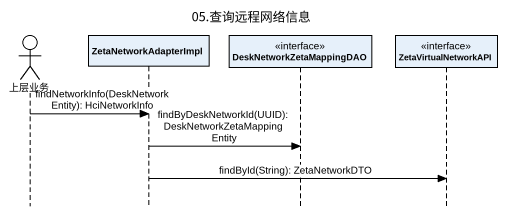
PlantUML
@startuml
title 05.查询远程网络信息
hide footbox
actor 上层业务
participant ZetaNetworkAdapterImpl
participant DeskNetworkZetaMappingDAO <<interface>>
participant ZetaVirtualNetworkAPI <<interface>>

上层业务 -> ZetaNetworkAdapterImpl : findNetworkInfo(DeskNetworkEntity): HciNetworkInfo
ZetaNetworkAdapterImpl -> DeskNetworkZetaMappingDAO : findByDeskNetworkId(UUID): DeskNetworkZetaMappingEntity
ZetaNetworkAdapterImpl -> ZetaVirtualNetworkAPI : findById(String): ZetaNetworkDTO
@enduml
